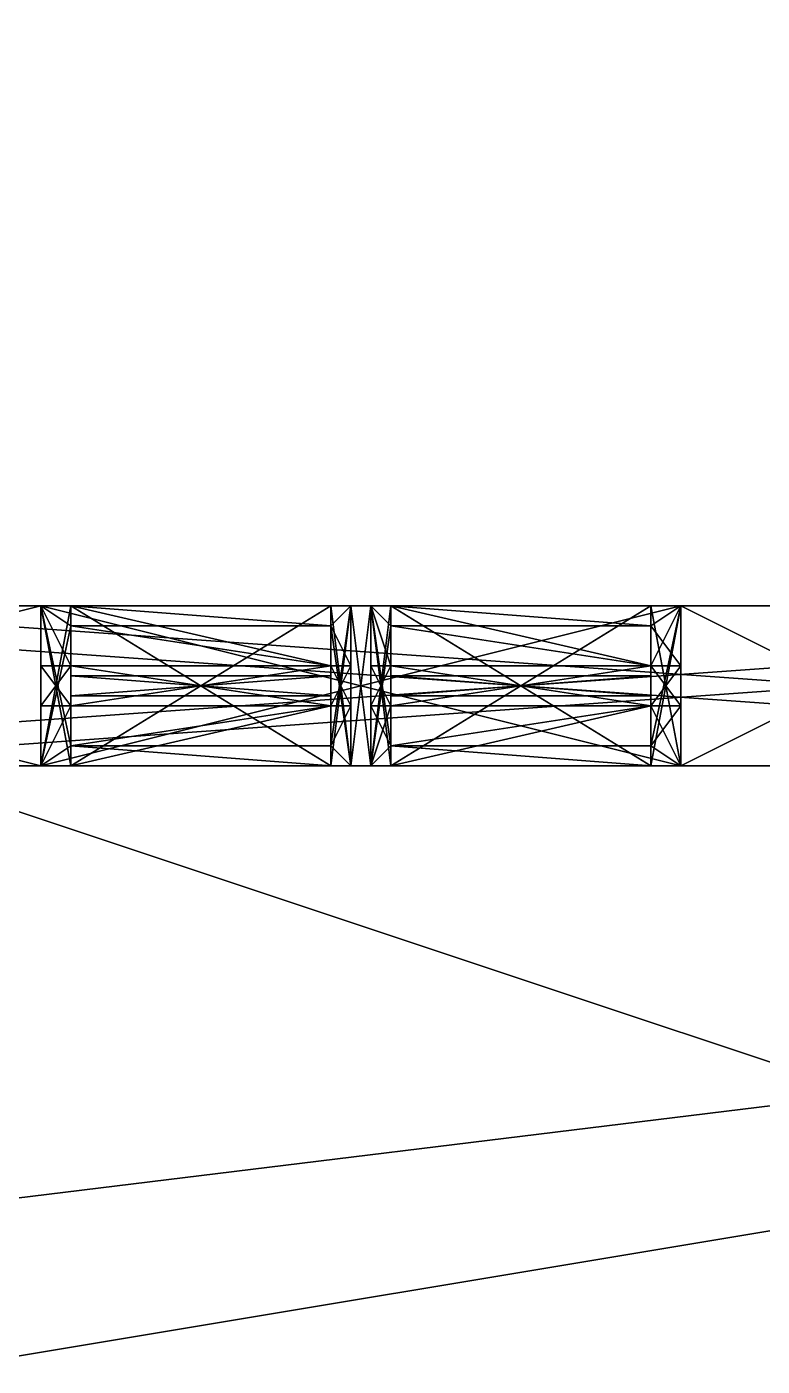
# Model space of a CAD drawing. Extents: x -3136 to 3456, y -896 to 5632.
# Drawn here: x -705.4 to -631.9, y 1972 to 2105.9 of the extents above; entities that cross this region are included whole.
import ezdxf

# ---------------------------------------------------------------- set-up
doc = ezdxf.new("R2010")
doc.units = 0

msp = doc.modelspace()

# ---------------------------------------------------------------- meshes
at = {"layer": 'OBJECT053', "color": 50}
mesh = msp.add_polyface(dxfattribs=at)
corners = [(-768, 2048, 144), (0, 2048, 144), (0, 0, 144), (-768, 0, 144), (-768, 0, 128), (0, 0, 128), (0, 2048, 128), (-768, 2048, 128)]
mesh.append_faces([[corners[k] for k in face] for face in [(1, 3, 0), (5, 7, 4), (5, 1, 6), (6, 0, 7), (4, 2, 5), (7, 3, 4)]], dxfattribs={"vtx0": -1})
mesh.append_faces([[corners[k] for k in face] for face in [(1, 2, 3), (5, 6, 7), (5, 2, 1), (6, 1, 0), (4, 3, 2), (7, 0, 3)]], dxfattribs={"vtx2": -1})
at = {"layer": 'OBJECT067', "color": 50}
mesh = msp.add_polyface(dxfattribs=at)
corners = [(-2944, -896, 2176), (-2944, 5504, 2176), (3456, 5504, 2176), (3456, -896, 2176), (-2944, 5504, 2048), (-2944, -896, 2048), (3456, -896, 2048), (3456, 5504, 2048)]
mesh.append_faces([[corners[k] for k in face] for face in [(1, 3, 0), (5, 7, 4), (4, 0, 5), (6, 2, 7), (7, 1, 4), (5, 3, 6)]], dxfattribs={"vtx0": -1})
mesh.append_faces([[corners[k] for k in face] for face in [(1, 2, 3), (5, 6, 7), (4, 1, 0), (6, 3, 2), (7, 2, 1), (5, 0, 3)]], dxfattribs={"vtx2": -1})
at = {"layer": 'OBJECT1217', "color": 50}
mesh = msp.add_polyface(dxfattribs=at)
corners = [(-704, 2048, 272), (-640, 2048, 272), (-640, 2032, 272), (-704, 2032, 272), (-704, 2032, 256), (-640, 2032, 256), (-640, 2048, 256), (-704, 2048, 256)]
mesh.append_faces([[corners[k] for k in face] for face in [(1, 3, 0), (5, 7, 4), (5, 1, 6), (6, 0, 7), (4, 2, 5), (7, 3, 4)]], dxfattribs={"vtx0": -1})
mesh.append_faces([[corners[k] for k in face] for face in [(1, 2, 3), (5, 6, 7), (5, 2, 1), (6, 1, 0), (4, 3, 2), (7, 0, 3)]], dxfattribs={"vtx2": -1})
at = {"layer": 'OBJECT1218', "color": 50}
mesh = msp.add_polyface(dxfattribs=at)
corners = [(-640, 2048, 256), (-640, 2048, 254), (-640, 2032, 254), (-640, 2032, 256), (-643, 2046, 254), (-643, 2034, 254)]
mesh.append_faces([[corners[k] for k in face] for face in [(1, 0, 4), (2, 5, 3)]])
mesh.append_faces([[corners[k] for k in face] for face in [(1, 3, 0), (1, 5, 2), (0, 5, 4)]], dxfattribs={"vtx0": -1})
mesh.append_faces([[corners[k] for k in face] for face in [(1, 2, 3), (1, 4, 5), (0, 3, 5)]], dxfattribs={"vtx2": -1})
at = {"layer": 'OBJECT1219', "color": 50}
mesh = msp.add_polyface(dxfattribs=at)
corners = [(-640, 2032, 256), (-643, 2032, 256), (-643, 2048, 256), (-640, 2048, 256), (-643, 2046, 254), (-643, 2034, 254)]
mesh.append_faces([[corners[k] for k in face] for face in [(2, 4, 3), (1, 0, 5)]])
mesh.append_faces([[corners[k] for k in face] for face in [(1, 3, 0), (2, 5, 4), (3, 5, 0)]], dxfattribs={"vtx0": -1})
mesh.append_faces([[corners[k] for k in face] for face in [(1, 2, 3), (2, 1, 5), (3, 4, 5)]], dxfattribs={"vtx2": -1})
at = {"layer": 'OBJECT1220', "color": 50}
mesh = msp.add_polyface(dxfattribs=at)
corners = [(-673, 2048, 179), (-671, 2048, 179), (-671, 2048, 254), (-673, 2048, 254), (-671, 2032, 179), (-673, 2032, 179), (-673, 2032, 254), (-671, 2032, 254)]
mesh.append_faces([[corners[k] for k in face] for face in [(1, 3, 0), (5, 7, 4), (0, 4, 1), (6, 2, 7), (5, 3, 6), (1, 7, 2)]], dxfattribs={"vtx0": -1})
mesh.append_faces([[corners[k] for k in face] for face in [(1, 2, 3), (5, 6, 7), (0, 5, 4), (6, 3, 2), (5, 0, 3), (1, 4, 7)]], dxfattribs={"vtx2": -1})
at = {"layer": 'OBJECT1221', "color": 50}
mesh = msp.add_polyface(dxfattribs=at)
corners = [(-669, 2032, 256), (-671, 2032, 256), (-671, 2048, 256), (-669, 2048, 256), (-669, 2046, 254), (-669, 2034, 254)]
mesh.append_faces([[corners[k] for k in face] for face in [(3, 2, 4), (0, 5, 1)]])
mesh.append_faces([[corners[k] for k in face] for face in [(1, 3, 0), (3, 5, 0), (2, 5, 4)]], dxfattribs={"vtx0": -1})
mesh.append_faces([[corners[k] for k in face] for face in [(1, 2, 3), (3, 4, 5), (2, 1, 5)]], dxfattribs={"vtx2": -1})
at = {"layer": 'OBJECT1222', "color": 50}
mesh = msp.add_polyface(dxfattribs=at)
corners = [(-671, 2048, 256), (-671, 2048, 254), (-669, 2046, 254), (-669, 2034, 254), (-671, 2032, 254), (-671, 2032, 256)]
mesh.append_faces([[corners[k] for k in face] for face in [(1, 2, 0), (4, 5, 3)]])
mesh.append_faces([[corners[k] for k in face] for face in [(1, 3, 2), (4, 0, 5), (2, 5, 0)]], dxfattribs={"vtx0": -1})
mesh.append_faces([[corners[k] for k in face] for face in [(1, 4, 3), (4, 1, 0), (2, 3, 5)]], dxfattribs={"vtx2": -1})
at = {"layer": 'OBJECT1223', "color": 50}
mesh = msp.add_polyface(dxfattribs=at)
corners = [(-671, 2032, 256), (-673, 2032, 256), (-673, 2048, 256), (-671, 2048, 256), (-673, 2048, 254), (-671, 2048, 254), (-671, 2032, 254), (-673, 2032, 254)]
mesh.append_faces([[corners[k] for k in face] for face in [(1, 3, 0), (5, 2, 4), (7, 0, 6), (4, 6, 5), (0, 5, 6), (2, 7, 4)]], dxfattribs={"vtx0": -1})
mesh.append_faces([[corners[k] for k in face] for face in [(1, 2, 3), (5, 3, 2), (7, 1, 0), (4, 7, 6), (0, 3, 5), (2, 1, 7)]], dxfattribs={"vtx2": -1})
at = {"layer": 'OBJECT1224', "color": 50}
mesh = msp.add_polyface(dxfattribs=at)
corners = [(-675, 2046, 254), (-673, 2048, 254), (-673, 2048, 256), (-673, 2032, 256), (-673, 2032, 254), (-675, 2034, 254)]
mesh.append_faces([[corners[k] for k in face] for face in [(1, 2, 0), (4, 5, 3)]])
mesh.append_faces([[corners[k] for k in face] for face in [(0, 4, 1), (1, 3, 2), (5, 2, 3)]], dxfattribs={"vtx0": -1})
mesh.append_faces([[corners[k] for k in face] for face in [(0, 5, 4), (1, 4, 3), (5, 0, 2)]], dxfattribs={"vtx2": -1})
at = {"layer": 'OBJECT1225', "color": 50}
mesh = msp.add_polyface(dxfattribs=at)
corners = [(-673, 2032, 256), (-675, 2032, 256), (-675, 2048, 256), (-673, 2048, 256), (-675, 2046, 254), (-675, 2034, 254)]
mesh.append_faces([[corners[k] for k in face] for face in [(2, 4, 3), (1, 0, 5)]])
mesh.append_faces([[corners[k] for k in face] for face in [(1, 3, 0), (2, 5, 4), (3, 5, 0)]], dxfattribs={"vtx0": -1})
mesh.append_faces([[corners[k] for k in face] for face in [(1, 2, 3), (2, 1, 5), (3, 4, 5)]], dxfattribs={"vtx2": -1})
at = {"layer": 'OBJECT1226', "color": 50}
mesh = msp.add_polyface(dxfattribs=at)
corners = [(-669, 2048, 171), (-669, 2048, 169), (-643, 2048, 169), (-643, 2048, 171), (-643, 2032, 171), (-643, 2032, 169), (-669, 2032, 169), (-669, 2032, 171)]
mesh.append_faces([[corners[k] for k in face] for face in [(1, 3, 0), (5, 7, 4), (2, 4, 3), (6, 0, 7), (1, 5, 2), (7, 3, 4)]], dxfattribs={"vtx0": -1})
mesh.append_faces([[corners[k] for k in face] for face in [(1, 2, 3), (5, 6, 7), (2, 5, 4), (6, 1, 0), (1, 6, 5), (7, 0, 3)]], dxfattribs={"vtx2": -1})
at = {"layer": 'OBJECT1227', "color": 50}
mesh = msp.add_polyface(dxfattribs=at)
corners = [(-643, 2048, 144), (-669, 2048, 144), (-669, 2032, 144), (-643, 2032, 144), (-669, 2048, 169), (-643, 2048, 169), (-643, 2032, 169), (-669, 2032, 169)]
mesh.append_faces([[corners[k] for k in face] for face in [(1, 3, 0), (1, 5, 4), (3, 7, 6), (0, 6, 5), (2, 4, 7), (7, 5, 6)]], dxfattribs={"vtx0": -1})
mesh.append_faces([[corners[k] for k in face] for face in [(1, 2, 3), (1, 0, 5), (3, 2, 7), (0, 3, 6), (2, 1, 4), (7, 4, 5)]], dxfattribs={"vtx2": -1})
at = {"layer": 'OBJECT1228', "color": 50}
mesh = msp.add_polyface(dxfattribs=at)
corners = [(-643, 2032, 144), (-640, 2032, 144), (-640, 2048, 144), (-643, 2048, 144), (-640, 2048, 171), (-640, 2032, 171), (-643, 2048, 171), (-643, 2032, 171)]
mesh.append_faces([[corners[k] for k in face] for face in [(1, 3, 0), (2, 5, 4), (3, 4, 6), (1, 7, 5), (0, 6, 7), (4, 7, 6)]], dxfattribs={"vtx0": -1})
mesh.append_faces([[corners[k] for k in face] for face in [(1, 2, 3), (2, 1, 5), (3, 2, 4), (1, 0, 7), (0, 3, 6), (4, 5, 7)]], dxfattribs={"vtx2": -1})
at = {"layer": 'OBJECT1229', "color": 50}
mesh = msp.add_polyface(dxfattribs=at)
corners = [(-669, 2048, 144), (-671, 2048, 144), (-671, 2032, 144), (-669, 2032, 144), (-669, 2048, 171), (-671, 2048, 171), (-669, 2032, 171), (-671, 2032, 171)]
mesh.append_faces([[corners[k] for k in face] for face in [(1, 3, 0), (0, 5, 1), (3, 7, 6), (0, 6, 4), (7, 4, 6), (2, 5, 7)]], dxfattribs={"vtx0": -1})
mesh.append_faces([[corners[k] for k in face] for face in [(1, 2, 3), (0, 4, 5), (3, 2, 7), (0, 3, 6), (7, 5, 4), (2, 1, 5)]], dxfattribs={"vtx2": -1})
at = {"layer": 'OBJECT1230', "color": 50}
mesh = msp.add_polyface(dxfattribs=at)
corners = [(-671, 2048, 144), (-673, 2048, 144), (-673, 2032, 144), (-671, 2032, 144), (-671, 2048, 171), (-673, 2048, 171), (-673, 2032, 171), (-671, 2032, 171)]
mesh.append_faces([[corners[k] for k in face] for face in [(1, 3, 0), (0, 5, 1), (2, 7, 3), (6, 4, 7), (0, 7, 4), (2, 5, 6)]], dxfattribs={"vtx0": -1})
mesh.append_faces([[corners[k] for k in face] for face in [(1, 2, 3), (0, 4, 5), (2, 6, 7), (6, 5, 4), (0, 3, 7), (2, 1, 5)]], dxfattribs={"vtx2": -1})
at = {"layer": 'OBJECT1231', "color": 50}
mesh = msp.add_polyface(dxfattribs=at)
corners = [(-673, 2048, 144), (-675, 2048, 144), (-675, 2032, 144), (-673, 2032, 144), (-675, 2048, 171), (-673, 2048, 171), (-675, 2032, 171), (-673, 2032, 171)]
mesh.append_faces([[corners[k] for k in face] for face in [(1, 3, 0), (1, 5, 4), (2, 7, 3), (2, 4, 6), (6, 5, 7), (0, 7, 5)]], dxfattribs={"vtx0": -1})
mesh.append_faces([[corners[k] for k in face] for face in [(1, 2, 3), (1, 0, 5), (2, 6, 7), (2, 1, 4), (6, 4, 5), (0, 3, 7)]], dxfattribs={"vtx2": -1})
at = {"layer": 'OBJECT1232', "color": 50}
mesh = msp.add_polyface(dxfattribs=at)
corners = [(-673, 2048, 171), (-671, 2048, 171), (-671, 2048, 179), (-673, 2048, 179), (-671, 2032, 171), (-673, 2032, 171), (-673, 2032, 179), (-671, 2032, 179)]
mesh.append_faces([[corners[k] for k in face] for face in [(1, 3, 0), (5, 7, 4), (6, 2, 7), (0, 4, 1), (1, 7, 2), (5, 3, 6)]], dxfattribs={"vtx0": -1})
mesh.append_faces([[corners[k] for k in face] for face in [(1, 2, 3), (5, 6, 7), (6, 3, 2), (0, 5, 4), (1, 4, 7), (5, 0, 3)]], dxfattribs={"vtx2": -1})
at = {"layer": 'OBJECT1233', "color": 50}
mesh = msp.add_polyface(dxfattribs=at)
corners = [(-640, 2048, 179), (-640, 2048, 171), (-640, 2032, 171), (-640, 2032, 179), (-643, 2046, 179), (-643, 2034, 179)]
mesh.append_faces([[corners[k] for k in face] for face in [(0, 4, 1), (2, 5, 3)]])
mesh.append_faces([[corners[k] for k in face] for face in [(1, 3, 0), (0, 5, 4), (1, 5, 2)]], dxfattribs={"vtx0": -1})
mesh.append_faces([[corners[k] for k in face] for face in [(1, 2, 3), (0, 3, 5), (1, 4, 5)]], dxfattribs={"vtx2": -1})
at = {"layer": 'OBJECT1234', "color": 50}
mesh = msp.add_polyface(dxfattribs=at)
corners = [(-643, 2046, 178.99), (-643, 2048, 171), (-640, 2048, 171), (-640, 2032, 171), (-643, 2032, 171), (-643, 2034, 179)]
mesh.append_faces([[corners[k] for k in face] for face in [(1, 2, 0), (4, 5, 3)]])
mesh.append_faces([[corners[k] for k in face] for face in [(0, 4, 1), (1, 3, 2), (2, 5, 0)]], dxfattribs={"vtx0": -1})
mesh.append_faces([[corners[k] for k in face] for face in [(0, 5, 4), (1, 4, 3), (2, 3, 5)]], dxfattribs={"vtx2": -1})
at = {"layer": 'OBJECT1235', "color": 50}
mesh = msp.add_polyface(dxfattribs=at)
corners = [(-671, 2048, 171), (-669, 2048, 171), (-669, 2046, 179.02), (-669, 2034, 179), (-669, 2032, 171), (-671, 2032, 171)]
mesh.append_faces([[corners[k] for k in face] for face in [(1, 2, 0), (4, 5, 3)]])
mesh.append_faces([[corners[k] for k in face] for face in [(1, 3, 2), (0, 4, 1), (2, 5, 0)]], dxfattribs={"vtx0": -1})
mesh.append_faces([[corners[k] for k in face] for face in [(1, 4, 3), (0, 5, 4), (2, 3, 5)]], dxfattribs={"vtx2": -1})
at = {"layer": 'OBJECT1236', "color": 50}
mesh = msp.add_polyface(dxfattribs=at)
corners = [(-669, 2046, 179), (-671, 2048, 179), (-671, 2048, 171), (-671, 2032, 171.02), (-671, 2032, 179), (-669, 2034, 179)]
mesh.append_faces([[corners[k] for k in face] for face in [(1, 2, 0), (4, 5, 3)]])
mesh.append_faces([[corners[k] for k in face] for face in [(0, 4, 1), (3, 1, 4), (2, 5, 0)]], dxfattribs={"vtx0": -1})
mesh.append_faces([[corners[k] for k in face] for face in [(0, 5, 4), (3, 2, 1), (2, 3, 5)]], dxfattribs={"vtx2": -1})
at = {"layer": 'OBJECT1237', "color": 50}
mesh = msp.add_polyface(dxfattribs=at)
corners = [(-675, 2048, 144), (-701, 2048, 144), (-701, 2032, 144), (-675, 2032, 144), (-701, 2048, 171), (-675, 2048, 171), (-675, 2032, 171), (-701, 2032, 171)]
mesh.append_faces([[corners[k] for k in face] for face in [(1, 3, 0), (1, 5, 4), (3, 7, 6), (2, 4, 7), (0, 6, 5), (7, 5, 6)]], dxfattribs={"vtx0": -1})
mesh.append_faces([[corners[k] for k in face] for face in [(1, 2, 3), (1, 0, 5), (3, 2, 7), (2, 1, 4), (0, 3, 6), (7, 4, 5)]], dxfattribs={"vtx2": -1})
at = {"layer": 'OBJECT1238', "color": 50}
mesh = msp.add_polyface(dxfattribs=at)
corners = [(-673, 2048, 171), (-673, 2048, 179), (-675, 2046, 179), (-675, 2034, 179), (-673, 2032, 179), (-673, 2032, 171)]
mesh.append_faces([[corners[k] for k in face] for face in [(1, 2, 0), (4, 5, 3)]])
mesh.append_faces([[corners[k] for k in face] for face in [(3, 1, 4), (0, 4, 1), (2, 5, 0)]], dxfattribs={"vtx0": -1})
mesh.append_faces([[corners[k] for k in face] for face in [(3, 2, 1), (0, 5, 4), (2, 3, 5)]], dxfattribs={"vtx2": -1})
at = {"layer": 'OBJECT1239', "color": 50}
mesh = msp.add_polyface(dxfattribs=at)
corners = [(-675, 2046, 179), (-675, 2048, 171), (-673, 2048, 171), (-673, 2032, 171), (-675, 2032, 171), (-675, 2034, 179)]
mesh.append_faces([[corners[k] for k in face] for face in [(1, 2, 0), (4, 5, 3)]])
mesh.append_faces([[corners[k] for k in face] for face in [(0, 4, 1), (1, 3, 2), (2, 5, 0)]], dxfattribs={"vtx0": -1})
mesh.append_faces([[corners[k] for k in face] for face in [(0, 5, 4), (1, 4, 3), (2, 3, 5)]], dxfattribs={"vtx2": -1})
at = {"layer": 'OBJECT1240', "color": 50}
mesh = msp.add_polyface(dxfattribs=at)
corners = [(-701, 2048, 144), (-704, 2048, 144), (-704, 2032, 144), (-701, 2032, 144), (-704, 2032, 171), (-704, 2048, 171), (-701, 2048, 171), (-701, 2032, 171)]
mesh.append_faces([[corners[k] for k in face] for face in [(1, 3, 0), (2, 5, 4), (1, 6, 5), (3, 4, 7), (0, 7, 6), (4, 6, 7)]], dxfattribs={"vtx0": -1})
mesh.append_faces([[corners[k] for k in face] for face in [(1, 2, 3), (2, 1, 5), (1, 0, 6), (3, 2, 4), (0, 3, 7), (4, 5, 6)]], dxfattribs={"vtx2": -1})
at = {"layer": 'OBJECT1241', "color": 50}
mesh = msp.add_polyface(dxfattribs=at)
corners = [(-704, 2032, 179), (-704, 2032, 171), (-704, 2048, 171), (-704, 2048, 179), (-701, 2046, 179), (-701, 2034, 179)]
mesh.append_faces([[corners[k] for k in face] for face in [(2, 4, 3), (0, 5, 1)]])
mesh.append_faces([[corners[k] for k in face] for face in [(1, 3, 0), (3, 5, 0), (2, 5, 4)]], dxfattribs={"vtx0": -1})
mesh.append_faces([[corners[k] for k in face] for face in [(1, 2, 3), (3, 4, 5), (2, 1, 5)]], dxfattribs={"vtx2": -1})
at = {"layer": 'OBJECT1242', "color": 50}
mesh = msp.add_polyface(dxfattribs=at)
corners = [(-704, 2048, 171), (-701, 2048, 171), (-701, 2046, 179), (-701, 2034, 179), (-701, 2032, 171), (-704, 2032, 171)]
mesh.append_faces([[corners[k] for k in face] for face in [(1, 2, 0), (4, 5, 3)]])
mesh.append_faces([[corners[k] for k in face] for face in [(1, 3, 2), (0, 4, 1), (2, 5, 0)]], dxfattribs={"vtx0": -1})
mesh.append_faces([[corners[k] for k in face] for face in [(1, 4, 3), (0, 5, 4), (2, 3, 5)]], dxfattribs={"vtx2": -1})
at = {"layer": 'OBJECT1243', "color": 50}
mesh = msp.add_polyface(dxfattribs=at)
corners = [(-701, 2032, 256), (-704, 2032, 256), (-704, 2048, 256), (-701, 2048, 256), (-701, 2046, 254), (-701, 2034, 254)]
mesh.append_faces([[corners[k] for k in face] for face in [(3, 2, 4), (0, 5, 1)]])
mesh.append_faces([[corners[k] for k in face] for face in [(1, 3, 0), (3, 5, 0), (2, 5, 4)]], dxfattribs={"vtx0": -1})
mesh.append_faces([[corners[k] for k in face] for face in [(1, 2, 3), (3, 4, 5), (2, 1, 5)]], dxfattribs={"vtx2": -1})
at = {"layer": 'OBJECT1244', "color": 50}
mesh = msp.add_polyface(dxfattribs=at)
corners = [(-704, 2032, 256), (-704, 2032, 254), (-704, 2048, 254), (-704, 2048, 256), (-701, 2046, 254), (-701, 2034, 254)]
mesh.append_faces([[corners[k] for k in face] for face in [(2, 4, 3), (1, 0, 5)]])
mesh.append_faces([[corners[k] for k in face] for face in [(1, 3, 0), (2, 5, 4), (3, 5, 0)]], dxfattribs={"vtx0": -1})
mesh.append_faces([[corners[k] for k in face] for face in [(1, 2, 3), (2, 1, 5), (3, 4, 5)]], dxfattribs={"vtx2": -1})
at = {"layer": 'OBJECT1245', "color": 50}
mesh = msp.add_polyface(dxfattribs=at)
corners = [(-640, 2038, 179), (-640, 2032, 179), (-640, 2032, 254), (-640, 2038, 254), (-643, 2034, 179), (-643, 2034, 254), (-643, 2038, 179), (-643, 2038, 254)]
mesh.append_faces([[corners[k] for k in face] for face in [(1, 3, 0), (1, 5, 2), (4, 0, 6), (2, 7, 3), (4, 7, 5), (0, 7, 6)]], dxfattribs={"vtx0": -1})
mesh.append_faces([[corners[k] for k in face] for face in [(1, 2, 3), (1, 4, 5), (4, 1, 0), (2, 5, 7), (4, 6, 7), (0, 3, 7)]], dxfattribs={"vtx2": -1})
at = {"layer": 'OBJECT1246', "color": 50}
mesh = msp.add_polyface(dxfattribs=at)
corners = [(-640, 2042, 179), (-640, 2038, 179), (-640, 2038, 254), (-640, 2042, 254), (-643, 2042, 179), (-643, 2038, 179), (-643, 2038, 254), (-643, 2042, 254)]
mesh.append_faces([[corners[k] for k in face] for face in [(1, 3, 0), (5, 0, 4), (7, 2, 6), (4, 6, 5), (1, 6, 2), (0, 7, 4)]], dxfattribs={"vtx0": -1})
mesh.append_faces([[corners[k] for k in face] for face in [(1, 2, 3), (5, 1, 0), (7, 3, 2), (4, 7, 6), (1, 5, 6), (0, 3, 7)]], dxfattribs={"vtx2": -1})
at = {"layer": 'OBJECT1247', "color": 50}
mesh = msp.add_polyface(dxfattribs=at)
corners = [(-640, 2048, 254), (-640, 2048, 179), (-640, 2042, 179), (-640, 2042, 254), (-643, 2046, 179), (-643, 2046, 254), (-643, 2042, 179), (-643, 2042, 254)]
mesh.append_faces([[corners[k] for k in face] for face in [(1, 3, 0), (1, 5, 4), (1, 6, 2), (5, 3, 7), (4, 7, 6), (2, 7, 3)]], dxfattribs={"vtx0": -1})
mesh.append_faces([[corners[k] for k in face] for face in [(1, 2, 3), (1, 0, 5), (1, 4, 6), (5, 0, 3), (4, 5, 7), (2, 6, 7)]], dxfattribs={"vtx2": -1})
at = {"layer": 'OBJECT1248', "color": 50}
mesh = msp.add_polyface(dxfattribs=at)
corners = [(-669, 2034, 179), (-671, 2032, 179), (-671, 2032, 254), (-669, 2034, 254), (-671, 2038, 179), (-669, 2038, 179), (-669, 2038, 254), (-671, 2038, 254)]
mesh.append_faces([[corners[k] for k in face] for face in [(1, 3, 0), (1, 5, 4), (3, 7, 6), (0, 6, 5), (1, 7, 2), (5, 7, 4)]], dxfattribs={"vtx0": -1})
mesh.append_faces([[corners[k] for k in face] for face in [(1, 2, 3), (1, 0, 5), (3, 2, 7), (0, 3, 6), (1, 4, 7), (5, 6, 7)]], dxfattribs={"vtx2": -1})
at = {"layer": 'OBJECT1249', "color": 50}
mesh = msp.add_polyface(dxfattribs=at)
corners = [(-671, 2042, 179), (-671, 2038, 179), (-669, 2038, 179), (-669, 2042, 179), (-671, 2038, 254), (-671, 2042, 254), (-669, 2042, 254), (-669, 2038, 254)]
mesh.append_faces([[corners[k] for k in face] for face in [(1, 3, 0), (5, 7, 4), (2, 6, 3), (0, 4, 1), (1, 7, 2), (3, 5, 0)]], dxfattribs={"vtx0": -1})
mesh.append_faces([[corners[k] for k in face] for face in [(1, 2, 3), (5, 6, 7), (2, 7, 6), (0, 5, 4), (1, 4, 7), (3, 6, 5)]], dxfattribs={"vtx2": -1})
at = {"layer": 'OBJECT1250', "color": 50}
mesh = msp.add_polyface(dxfattribs=at)
corners = [(-671, 2048, 179), (-669, 2046, 179), (-669, 2046, 254), (-671, 2048, 254), (-671, 2042, 179), (-669, 2042, 179), (-671, 2042, 254), (-669, 2042, 254)]
mesh.append_faces([[corners[k] for k in face] for face in [(1, 3, 0), (0, 5, 1), (3, 7, 6), (1, 7, 2), (0, 6, 4), (4, 7, 5)]], dxfattribs={"vtx0": -1})
mesh.append_faces([[corners[k] for k in face] for face in [(1, 2, 3), (0, 4, 5), (3, 2, 7), (1, 5, 7), (0, 3, 6), (4, 6, 7)]], dxfattribs={"vtx2": -1})
at = {"layer": 'OBJECT1251', "color": 50}
mesh = msp.add_polyface(dxfattribs=at)
corners = [(-669, 2032, 171), (-669, 2034, 179), (-643, 2034, 179), (-643, 2032, 171), (-669, 2038, 179), (-643, 2038, 179), (-643, 2038, 171), (-669, 2038, 171)]
mesh.append_faces([[corners[k] for k in face] for face in [(1, 3, 0), (1, 5, 2), (3, 5, 6), (0, 4, 1), (0, 6, 7), (5, 7, 6)]], dxfattribs={"vtx0": -1})
mesh.append_faces([[corners[k] for k in face] for face in [(1, 2, 3), (1, 4, 5), (3, 2, 5), (0, 7, 4), (0, 3, 6), (5, 4, 7)]], dxfattribs={"vtx2": -1})
at = {"layer": 'OBJECT1252', "color": 50}
mesh = msp.add_polyface(dxfattribs=at)
corners = [(-669, 2038, 179), (-669, 2042, 179), (-643, 2042, 179), (-643, 2038, 179), (-643, 2042, 171), (-643, 2038, 171), (-669, 2038, 171), (-669, 2042, 171)]
mesh.append_faces([[corners[k] for k in face] for face in [(1, 3, 0), (5, 2, 4), (7, 0, 6), (6, 4, 7), (0, 5, 6), (2, 7, 4)]], dxfattribs={"vtx0": -1})
mesh.append_faces([[corners[k] for k in face] for face in [(1, 2, 3), (5, 3, 2), (7, 1, 0), (6, 5, 4), (0, 3, 5), (2, 1, 7)]], dxfattribs={"vtx2": -1})
at = {"layer": 'OBJECT1253', "color": 50}
mesh = msp.add_polyface(dxfattribs=at)
corners = [(-643, 2048, 171), (-643, 2046, 179), (-669, 2046, 179), (-669, 2048, 171), (-669, 2042, 179), (-643, 2042, 179), (-643, 2042, 171), (-669, 2042, 171)]
mesh.append_faces([[corners[k] for k in face] for face in [(1, 3, 0), (2, 5, 4), (0, 5, 1), (3, 4, 7), (3, 6, 0), (4, 6, 7)]], dxfattribs={"vtx0": -1})
mesh.append_faces([[corners[k] for k in face] for face in [(1, 2, 3), (2, 1, 5), (0, 6, 5), (3, 2, 4), (3, 7, 6), (4, 5, 6)]], dxfattribs={"vtx2": -1})
at = {"layer": 'OBJECT1254', "color": 50}
mesh = msp.add_polyface(dxfattribs=at)
corners = [(-643, 2032, 256), (-669, 2032, 256), (-669, 2038, 256), (-643, 2038, 256), (-643, 2034, 254), (-669, 2034, 254), (-669, 2038, 254), (-643, 2038, 254)]
mesh.append_faces([[corners[k] for k in face] for face in [(1, 3, 0), (5, 0, 4), (5, 7, 6), (4, 3, 7), (1, 6, 2), (7, 2, 6)]], dxfattribs={"vtx0": -1})
mesh.append_faces([[corners[k] for k in face] for face in [(1, 2, 3), (5, 1, 0), (5, 4, 7), (4, 0, 3), (1, 5, 6), (7, 3, 2)]], dxfattribs={"vtx2": -1})
at = {"layer": 'OBJECT1255', "color": 50}
mesh = msp.add_polyface(dxfattribs=at)
corners = [(-669, 2038, 256), (-669, 2042, 256), (-643, 2042, 256), (-643, 2038, 256), (-669, 2042, 254), (-669, 2038, 254), (-643, 2038, 254), (-643, 2042, 254)]
mesh.append_faces([[corners[k] for k in face] for face in [(1, 3, 0), (5, 7, 4), (6, 2, 7), (4, 0, 5), (7, 1, 4), (5, 3, 6)]], dxfattribs={"vtx0": -1})
mesh.append_faces([[corners[k] for k in face] for face in [(1, 2, 3), (5, 6, 7), (6, 3, 2), (4, 1, 0), (7, 2, 1), (5, 0, 3)]], dxfattribs={"vtx2": -1})
at = {"layer": 'OBJECT1256', "color": 50}
mesh = msp.add_polyface(dxfattribs=at)
corners = [(-669, 2042, 256), (-669, 2048, 256), (-643, 2048, 256), (-643, 2042, 256), (-669, 2046, 254), (-643, 2046, 254), (-669, 2042, 254), (-643, 2042, 254)]
mesh.append_faces([[corners[k] for k in face] for face in [(1, 3, 0), (5, 1, 4), (4, 7, 5), (2, 7, 3), (4, 0, 6), (6, 3, 7)]], dxfattribs={"vtx0": -1})
mesh.append_faces([[corners[k] for k in face] for face in [(1, 2, 3), (5, 2, 1), (4, 6, 7), (2, 5, 7), (4, 1, 0), (6, 0, 3)]], dxfattribs={"vtx2": -1})
at = {"layer": 'OBJECT1257', "color": 50}
mesh = msp.add_polyface(dxfattribs=at)
corners = [(-675, 2048, 171), (-675, 2046, 179), (-701, 2046, 179), (-701, 2048, 171), (-701, 2042, 179), (-675, 2042, 179), (-701, 2042, 171), (-675, 2042, 171)]
mesh.append_faces([[corners[k] for k in face] for face in [(1, 3, 0), (2, 5, 4), (3, 4, 6), (0, 5, 1), (3, 7, 0), (4, 7, 6)]], dxfattribs={"vtx0": -1})
mesh.append_faces([[corners[k] for k in face] for face in [(1, 2, 3), (2, 1, 5), (3, 2, 4), (0, 7, 5), (3, 6, 7), (4, 5, 7)]], dxfattribs={"vtx2": -1})
at = {"layer": 'OBJECT1258', "color": 50}
mesh = msp.add_polyface(dxfattribs=at)
corners = [(-701, 2038, 179), (-701, 2042, 179), (-675, 2042, 179), (-675, 2038, 179), (-701, 2038, 171), (-701, 2042, 171), (-675, 2042, 171), (-675, 2038, 171)]
mesh.append_faces([[corners[k] for k in face] for face in [(1, 3, 0), (5, 0, 4), (7, 2, 6), (4, 6, 5), (0, 7, 4), (2, 5, 6)]], dxfattribs={"vtx0": -1})
mesh.append_faces([[corners[k] for k in face] for face in [(1, 2, 3), (5, 1, 0), (7, 3, 2), (4, 7, 6), (0, 3, 7), (2, 1, 5)]], dxfattribs={"vtx2": -1})
at = {"layer": 'OBJECT1259', "color": 50}
mesh = msp.add_polyface(dxfattribs=at)
corners = [(-701, 2032, 171), (-701, 2034, 179), (-675, 2034, 179), (-675, 2032, 171), (-701, 2038, 179), (-675, 2038, 179), (-701, 2038, 171), (-675, 2038, 171)]
mesh.append_faces([[corners[k] for k in face] for face in [(1, 3, 0), (1, 5, 2), (0, 4, 1), (3, 5, 7), (0, 7, 6), (5, 6, 7)]], dxfattribs={"vtx0": -1})
mesh.append_faces([[corners[k] for k in face] for face in [(1, 2, 3), (1, 4, 5), (0, 6, 4), (3, 2, 5), (0, 3, 7), (5, 4, 6)]], dxfattribs={"vtx2": -1})
at = {"layer": 'OBJECT1260', "color": 50}
mesh = msp.add_polyface(dxfattribs=at)
corners = [(-701, 2042, 256), (-701, 2048, 256), (-675, 2048, 256), (-675, 2042, 256), (-701, 2046, 254), (-675, 2046, 254), (-701, 2042, 254), (-675, 2042, 254)]
mesh.append_faces([[corners[k] for k in face] for face in [(1, 3, 0), (5, 1, 4), (4, 7, 5), (4, 0, 6), (2, 7, 3), (6, 3, 7)]], dxfattribs={"vtx0": -1})
mesh.append_faces([[corners[k] for k in face] for face in [(1, 2, 3), (5, 2, 1), (4, 6, 7), (4, 1, 0), (2, 5, 7), (6, 0, 3)]], dxfattribs={"vtx2": -1})
at = {"layer": 'OBJECT1261', "color": 50}
mesh = msp.add_polyface(dxfattribs=at)
corners = [(-701, 2038, 256), (-701, 2042, 256), (-675, 2042, 256), (-675, 2038, 256), (-701, 2042, 254), (-701, 2038, 254), (-675, 2038, 254), (-675, 2042, 254)]
mesh.append_faces([[corners[k] for k in face] for face in [(1, 3, 0), (5, 7, 4), (4, 0, 5), (6, 2, 7), (5, 3, 6), (7, 1, 4)]], dxfattribs={"vtx0": -1})
mesh.append_faces([[corners[k] for k in face] for face in [(1, 2, 3), (5, 6, 7), (4, 1, 0), (6, 3, 2), (5, 0, 3), (7, 2, 1)]], dxfattribs={"vtx2": -1})
at = {"layer": 'OBJECT1262', "color": 50}
mesh = msp.add_polyface(dxfattribs=at)
corners = [(-675, 2032, 256), (-701, 2032, 256), (-701, 2038, 256), (-675, 2038, 256), (-675, 2034, 254), (-701, 2034, 254), (-701, 2038, 254), (-675, 2038, 254)]
mesh.append_faces([[corners[k] for k in face] for face in [(1, 3, 0), (5, 0, 4), (5, 7, 6), (1, 6, 2), (4, 3, 7), (7, 2, 6)]], dxfattribs={"vtx0": -1})
mesh.append_faces([[corners[k] for k in face] for face in [(1, 2, 3), (5, 1, 0), (5, 4, 7), (1, 5, 6), (4, 0, 3), (7, 3, 2)]], dxfattribs={"vtx2": -1})
at = {"layer": 'OBJECT1263', "color": 50}
mesh = msp.add_polyface(dxfattribs=at)
corners = [(-673, 2032, 179), (-675, 2034, 179), (-675, 2034, 254), (-673, 2032, 254), (-675, 2038, 179), (-673, 2038, 179), (-675, 2038, 254), (-673, 2038, 254)]
mesh.append_faces([[corners[k] for k in face] for face in [(1, 3, 0), (1, 5, 4), (2, 7, 3), (1, 6, 2), (0, 7, 5), (5, 6, 4)]], dxfattribs={"vtx0": -1})
mesh.append_faces([[corners[k] for k in face] for face in [(1, 2, 3), (1, 0, 5), (2, 6, 7), (1, 4, 6), (0, 3, 7), (5, 7, 6)]], dxfattribs={"vtx2": -1})
at = {"layer": 'OBJECT1264', "color": 50}
mesh = msp.add_polyface(dxfattribs=at)
corners = [(-675, 2042, 179), (-675, 2038, 179), (-673, 2038, 179), (-673, 2042, 179), (-675, 2038, 254), (-675, 2042, 254), (-673, 2042, 254), (-673, 2038, 254)]
mesh.append_faces([[corners[k] for k in face] for face in [(1, 3, 0), (5, 7, 4), (0, 4, 1), (2, 6, 3), (1, 7, 2), (3, 5, 0)]], dxfattribs={"vtx0": -1})
mesh.append_faces([[corners[k] for k in face] for face in [(1, 2, 3), (5, 6, 7), (0, 5, 4), (2, 7, 6), (1, 4, 7), (3, 6, 5)]], dxfattribs={"vtx2": -1})
at = {"layer": 'OBJECT1265', "color": 50}
mesh = msp.add_polyface(dxfattribs=at)
corners = [(-675, 2046, 179), (-673, 2048, 179), (-673, 2048, 254), (-675, 2046, 254), (-675, 2042, 179), (-673, 2042, 179), (-675, 2042, 254), (-673, 2042, 254)]
mesh.append_faces([[corners[k] for k in face] for face in [(1, 3, 0), (0, 5, 1), (3, 7, 6), (0, 6, 4), (1, 7, 2), (4, 7, 5)]], dxfattribs={"vtx0": -1})
mesh.append_faces([[corners[k] for k in face] for face in [(1, 2, 3), (0, 4, 5), (3, 2, 7), (0, 3, 6), (1, 5, 7), (4, 6, 7)]], dxfattribs={"vtx2": -1})
at = {"layer": 'OBJECT1266', "color": 50}
mesh = msp.add_polyface(dxfattribs=at)
corners = [(-704, 2032, 254), (-704, 2032, 179), (-704, 2038, 179), (-704, 2038, 254), (-701, 2034, 179), (-701, 2034, 254), (-701, 2038, 179), (-701, 2038, 254)]
mesh.append_faces([[corners[k] for k in face] for face in [(1, 3, 0), (1, 5, 4), (1, 6, 2), (0, 7, 5), (4, 7, 6), (2, 7, 3)]], dxfattribs={"vtx0": -1})
mesh.append_faces([[corners[k] for k in face] for face in [(1, 2, 3), (1, 0, 5), (1, 4, 6), (0, 3, 7), (4, 5, 7), (2, 6, 7)]], dxfattribs={"vtx2": -1})
at = {"layer": 'OBJECT1267', "color": 50}
mesh = msp.add_polyface(dxfattribs=at)
corners = [(-704, 2038, 179), (-704, 2042, 179), (-704, 2042, 254), (-704, 2038, 254), (-701, 2038, 179), (-701, 2042, 179), (-701, 2042, 254), (-701, 2038, 254)]
mesh.append_faces([[corners[k] for k in face] for face in [(1, 3, 0), (0, 5, 1), (2, 7, 3), (4, 6, 5), (0, 7, 4), (1, 6, 2)]], dxfattribs={"vtx0": -1})
mesh.append_faces([[corners[k] for k in face] for face in [(1, 2, 3), (0, 4, 5), (2, 6, 7), (4, 7, 6), (0, 3, 7), (1, 5, 6)]], dxfattribs={"vtx2": -1})
at = {"layer": 'OBJECT1268', "color": 50}
mesh = msp.add_polyface(dxfattribs=at)
corners = [(-704, 2042, 179), (-704, 2048, 179), (-704, 2048, 254), (-704, 2042, 254), (-701, 2046, 179), (-701, 2046, 254), (-701, 2042, 179), (-701, 2042, 254)]
mesh.append_faces([[corners[k] for k in face] for face in [(1, 3, 0), (1, 5, 2), (1, 6, 4), (2, 7, 3), (4, 7, 5), (0, 7, 6)]], dxfattribs={"vtx0": -1})
mesh.append_faces([[corners[k] for k in face] for face in [(1, 2, 3), (1, 4, 5), (1, 0, 6), (2, 5, 7), (4, 6, 7), (0, 3, 7)]], dxfattribs={"vtx2": -1})
at = {"layer": 'OBJECT1269', "color": 50}
mesh = msp.add_polyface(dxfattribs=at)
corners = [(-701, 2041, 179), (-675, 2041, 179), (-675, 2041, 254), (-701, 2041, 254), (-675, 2039, 179), (-701, 2039, 179), (-701, 2039, 254), (-675, 2039, 254)]
mesh.append_faces([[corners[k] for k in face] for face in [(1, 3, 0), (5, 7, 4), (0, 4, 1), (6, 2, 7), (5, 3, 6), (1, 7, 2)]], dxfattribs={"vtx0": -1})
mesh.append_faces([[corners[k] for k in face] for face in [(1, 2, 3), (5, 6, 7), (0, 5, 4), (6, 3, 2), (5, 0, 3), (1, 4, 7)]], dxfattribs={"vtx2": -1})
at = {"layer": 'OBJECT1270', "color": 50}
mesh = msp.add_polyface(dxfattribs=at)
corners = [(-669, 2041, 179), (-643, 2041, 179), (-643, 2041, 254), (-669, 2041, 254), (-643, 2039, 179), (-669, 2039, 179), (-669, 2039, 254), (-643, 2039, 254)]
mesh.append_faces([[corners[k] for k in face] for face in [(1, 3, 0), (5, 7, 4), (0, 4, 1), (6, 2, 7), (5, 3, 6), (1, 7, 2)]], dxfattribs={"vtx0": -1})
mesh.append_faces([[corners[k] for k in face] for face in [(1, 2, 3), (5, 6, 7), (0, 5, 4), (6, 3, 2), (5, 0, 3), (1, 4, 7)]], dxfattribs={"vtx2": -1})
at = {"layer": 'OBJECT263', "color": 50}
mesh = msp.add_polyface(dxfattribs=at)
corners = [(-768, 1792, 288), (-768, 2048, 288), (0, 2048, 288), (0, 1792, 288), (0, 2048, 272), (-768, 2048, 272), (-768, 1792, 272), (0, 1792, 272)]
mesh.append_faces([[corners[k] for k in face] for face in [(1, 3, 0), (5, 7, 4), (4, 1, 5), (7, 2, 4), (5, 0, 6), (6, 3, 7)]], dxfattribs={"vtx0": -1})
mesh.append_faces([[corners[k] for k in face] for face in [(1, 2, 3), (5, 6, 7), (4, 2, 1), (7, 3, 2), (5, 1, 0), (6, 0, 3)]], dxfattribs={"vtx2": -1})
at = {"layer": 'OBJECT267', "color": 50}
mesh = msp.add_polyface(dxfattribs=at)
corners = [(-512, 2048, 288), (-544, 2048, 288), (-544, 2032, 288), (-512, 2032, 288), (-736, 2032, 416), (-768, 2032, 416), (-768, 2048, 416), (-736, 2048, 416)]
mesh.append_faces([[corners[k] for k in face] for face in [(1, 3, 0), (5, 7, 4), (0, 6, 1), (2, 4, 3), (7, 3, 4), (5, 1, 6)]], dxfattribs={"vtx0": -1})
mesh.append_faces([[corners[k] for k in face] for face in [(1, 2, 3), (5, 6, 7), (0, 7, 6), (2, 5, 4), (7, 0, 3), (5, 2, 1)]], dxfattribs={"vtx2": -1})
at = {"layer": 'OBJECT281', "color": 50}
mesh = msp.add_polyface(dxfattribs=at)
corners = [(-512, 2032, 128), (-544, 2032, 128), (-544, 2048, 128), (-512, 2048, 128), (-736, 2048), (-768, 2048), (-768, 2032), (-736, 2032)]
mesh.append_faces([[corners[k] for k in face] for face in [(1, 3, 0), (5, 7, 4), (6, 0, 7), (4, 2, 5), (7, 3, 4), (5, 1, 6)]], dxfattribs={"vtx0": -1})
mesh.append_faces([[corners[k] for k in face] for face in [(1, 2, 3), (5, 6, 7), (6, 1, 0), (4, 3, 2), (7, 0, 3), (5, 2, 1)]], dxfattribs={"vtx2": -1})
at = {"layer": 'OBJECT293', "color": 50}
mesh = msp.add_polyface(dxfattribs=at)
corners = [(-2048, 0, 432), (-2048, 1824, 432), (-1824, 2048, 432), (-224, 2048, 432), (0, 1824, 432), (0, 0, 432), (-2048, 1824, 416), (-2048, 0, 416), (0, 0, 416), (0, 1824, 416), (-224, 2048, 416), (-1824, 2048, 416)]
mesh.append_faces([[corners[k] for k in face] for face in [(1, 5, 0), (7, 11, 6), (6, 0, 7), (8, 4, 9), (10, 2, 11), (7, 5, 8), (9, 3, 10), (11, 1, 6)]], dxfattribs={"vtx0": -1})
mesh.append_faces([[corners[k] for k in face] for face in [(1, 3, 4), (1, 4, 5), (7, 9, 10), (7, 10, 11)]], dxfattribs={"vtx0": -1, "vtx2": -1})
mesh.append_faces([[corners[k] for k in face] for face in [(1, 2, 3), (7, 8, 9), (6, 1, 0), (8, 5, 4), (10, 3, 2), (7, 0, 5), (9, 4, 3), (11, 2, 1)]], dxfattribs={"vtx2": -1})
at = {"layer": 'OBJECT295', "color": 50}
mesh = msp.add_polyface(dxfattribs=at)
corners = [(0, 2048), (-2048, 2048), (-2048, 5376), (0, 5376), (0, 5376, -128), (-2048, 5376, -128), (-2048, 2048, -128), (0, 2048, -128)]
mesh.append_faces([[corners[k] for k in face] for face in [(1, 3, 0), (5, 7, 4), (4, 2, 5), (5, 1, 6), (6, 0, 7), (7, 3, 4)]], dxfattribs={"vtx0": -1})
mesh.append_faces([[corners[k] for k in face] for face in [(1, 2, 3), (5, 6, 7), (4, 3, 2), (5, 2, 1), (6, 1, 0), (7, 0, 3)]], dxfattribs={"vtx2": -1})
at = {"layer": 'OBJECT300', "color": 50}
mesh = msp.add_polyface(dxfattribs=at)
corners = [(-256, 1792), (-1792, 1792), (-1792, 2048), (-256, 2048), (-256, 2048, -128), (-1792, 2048, -128), (-1792, 1792, -128), (-256, 1792, -128)]
mesh.append_faces([[corners[k] for k in face] for face in [(1, 3, 0), (5, 7, 4), (4, 2, 5), (6, 0, 7), (7, 3, 4), (5, 1, 6)]], dxfattribs={"vtx0": -1})
mesh.append_faces([[corners[k] for k in face] for face in [(1, 2, 3), (5, 6, 7), (4, 3, 2), (6, 1, 0), (7, 0, 3), (5, 2, 1)]], dxfattribs={"vtx2": -1})
at = {"layer": 'OBJECT337', "color": 50}
mesh = msp.add_polyface(dxfattribs=at)
corners = [(-704, 2032, 272), (-704, 2032, 144), (-768, 2032, 144), (-768, 2032, 272), (-768, 2048, 272), (-768, 2048, 144), (-704, 2048, 144), (-704, 2048, 272)]
mesh.append_faces([[corners[k] for k in face] for face in [(1, 3, 0), (5, 7, 4), (6, 0, 7), (2, 4, 3), (3, 7, 0), (5, 1, 6)]], dxfattribs={"vtx0": -1})
mesh.append_faces([[corners[k] for k in face] for face in [(1, 2, 3), (5, 6, 7), (6, 1, 0), (2, 5, 4), (3, 4, 7), (5, 2, 1)]], dxfattribs={"vtx2": -1})
at = {"layer": 'OBJECT338', "color": 50}
mesh = msp.add_polyface(dxfattribs=at)
corners = [(-608, 2032, 272), (-608, 2032, 256), (-640, 2032, 256), (-640, 2032, 272), (-640, 2048, 272), (-640, 2048, 256), (-608, 2048, 256), (-608, 2048, 272)]
mesh.append_faces([[corners[k] for k in face] for face in [(1, 3, 0), (5, 7, 4), (6, 0, 7), (2, 4, 3), (3, 7, 0), (5, 1, 6)]], dxfattribs={"vtx0": -1})
mesh.append_faces([[corners[k] for k in face] for face in [(1, 2, 3), (5, 6, 7), (6, 1, 0), (2, 5, 4), (3, 4, 7), (5, 2, 1)]], dxfattribs={"vtx2": -1})
at = {"layer": 'OBJECT390', "color": 50}
mesh = msp.add_polyface(dxfattribs=at)
corners = [(-608, 2032, 171), (-608, 2032, 144), (-640, 2032, 144), (-640, 2032, 171), (-640, 2048, 171), (-640, 2048, 144), (-608, 2048, 144), (-608, 2048, 171)]
mesh.append_faces([[corners[k] for k in face] for face in [(1, 3, 0), (5, 7, 4), (6, 0, 7), (2, 4, 3), (5, 1, 6), (3, 7, 0)]], dxfattribs={"vtx0": -1})
mesh.append_faces([[corners[k] for k in face] for face in [(1, 2, 3), (5, 6, 7), (6, 1, 0), (2, 5, 4), (5, 2, 1), (3, 4, 7)]], dxfattribs={"vtx2": -1})
at = {"layer": 'OBJECT391', "color": 50}
mesh = msp.add_polyface(dxfattribs=at)
corners = [(-608, 2032, 256), (-608, 2032, 171), (-640, 2032, 171), (-640, 2032, 256), (-640, 2048, 256), (-640, 2048, 171), (-608, 2048, 171), (-608, 2048, 256)]
mesh.append_faces([[corners[k] for k in face] for face in [(1, 3, 0), (5, 7, 4), (6, 0, 7), (2, 4, 3), (3, 7, 0), (5, 1, 6)]], dxfattribs={"vtx0": -1})
mesh.append_faces([[corners[k] for k in face] for face in [(1, 2, 3), (5, 6, 7), (6, 1, 0), (2, 5, 4), (3, 4, 7), (5, 2, 1)]], dxfattribs={"vtx2": -1})

doc.saveas('drawing.dxf')
